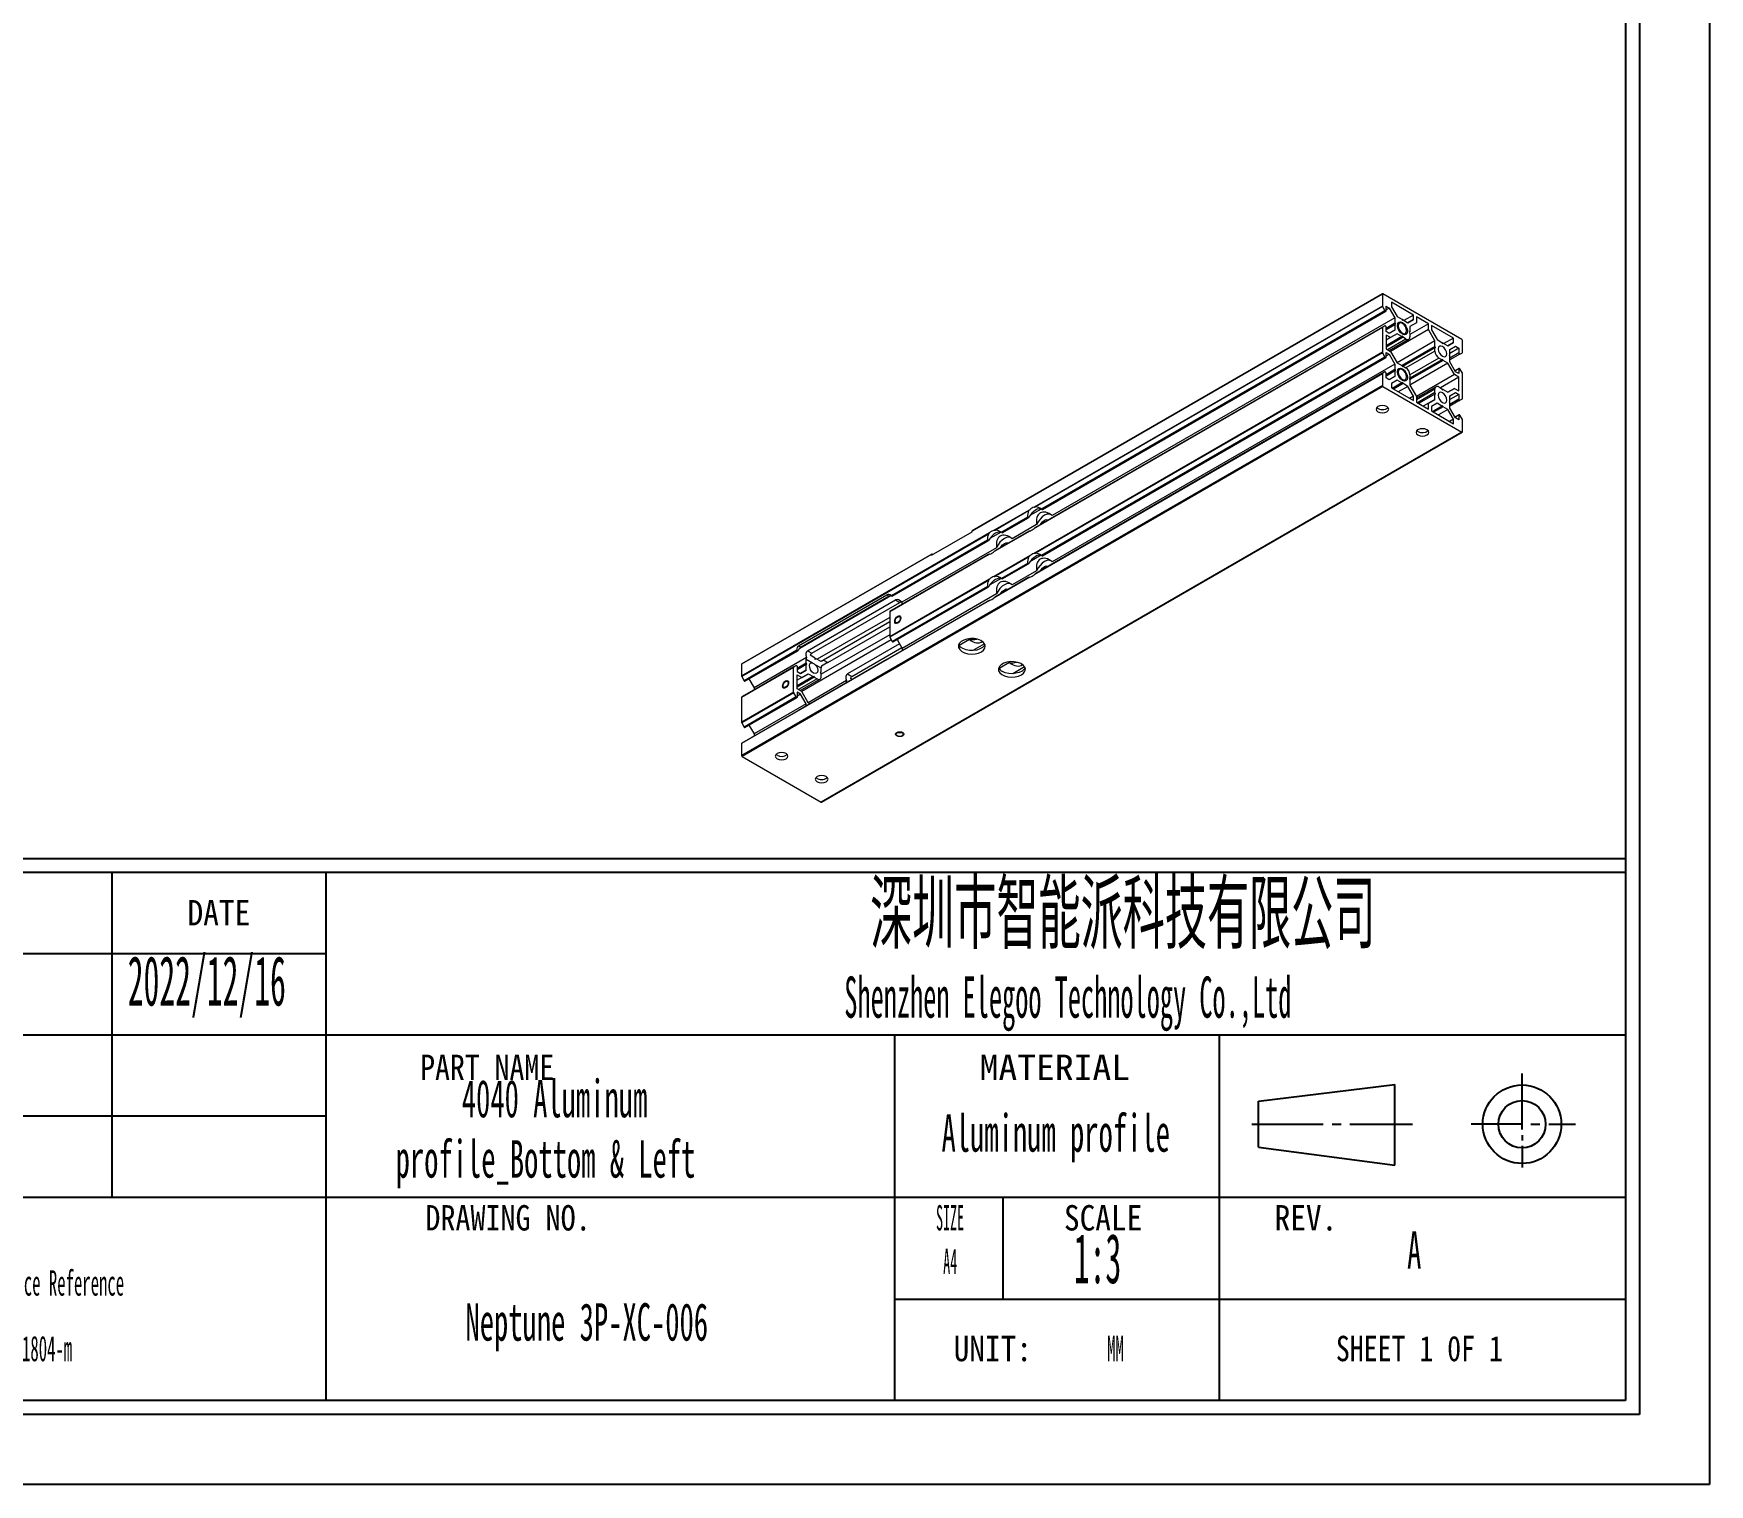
# Model space of a CAD drawing. Header units: millimetres. Extents: x 2 to 295, y 1 to 209.
# Drawn here: x 176.8 to 295.1, y 1.3 to 103.8 of the extents above; entities that cross this region are included whole.
import ezdxf

# ---------------------------------------------------------------- set-up
doc = ezdxf.new("R2010")
doc.units = ezdxf.units.MM
doc.layers.add('SLD-0', color=179, linetype='Continuous')
doc.styles.add('SLDTEXTSTYLE0', font='TXT', dxfattribs={"width": 0.56})
doc.styles.add('SLDTEXTSTYLE1', font='TXT', dxfattribs={"width": 0.469})
doc.styles.add('SLDTEXTSTYLE11', font='TXT', dxfattribs={"width": 0.862222})
doc.styles.add('SLDTEXTSTYLE12', font='TXT', dxfattribs={"width": 1.089})
doc.styles.add('SLDTEXTSTYLE13', font='TXT', dxfattribs={"width": 0.56, "bigfont": 'bigfont'})
doc.styles.add('SLDTEXTSTYLE14', font='TXT', dxfattribs={"width": 0.805625})
doc.styles.add('SLDTEXTSTYLE4', font='TXT', dxfattribs={"width": 0.484})
doc.styles.add('SLDTEXTSTYLE5', font='TXT', dxfattribs={"width": 0.40535})
doc.styles.add('SLDTEXTSTYLE8', font='TXT', dxfattribs={"width": 0.9075})
doc.styles.add('SLDTEXTSTYLE9', font='TXT', dxfattribs={"width": 0.870455})

# ---------------------------------------------------------------- blocks, each defined once
blk = doc.blocks.new('SW_NOTE_0')
at = {"layer": 'SLD-0', "color": 0, "char_height": 2.6458, "attachment_point": 2, "style": 'SLDTEXTSTYLE0'}
for s, insert in [('4040 Aluminum', (8.17, 3.41)), ('profile_Bottom & Left', (7.53, -0.85))]:
    blk.add_mtext(s, dxfattribs=dict(at, insert=insert))
blk = doc.blocks.new('SW_NOTE_3')
at = {"layer": 'SLD-0', "color": 0, "char_height": 1.7927, "attachment_point": 2, "style": 'SLDTEXTSTYLE4'}
for s, insert in [('General Tolerance Reference', (12.75, 2.31)), ('GB/T  1804-m', (13.51, -2.32))]:
    blk.add_mtext(s, dxfattribs=dict(at, insert=insert))

msp = doc.modelspace()

# ---------------------------------------------------------------- linework, layer by layer
at = {"color": 7, "linetype": 'Continuous', "lineweight": 15}
for p, q in [((272.0097, 85.3356), (243.0325, 68.6074)), ((272.0221, 85.3631), (243.0449, 68.6349)), ((272.0097, 85.3356), (272.0097, 84.5058)), ((277.6241, 82.1435), (272.0521, 85.3601)), ((272.0097, 84.5058), (247.4177, 70.3092)), ((272.0216, 84.4658), (247.5203, 70.3215)), ((272.1918, 84.171), (247.938, 70.1695)), ((247.9979, 70.1348), (272.2518, 84.1363)), ((272.0216, 84.4658), (272.1918, 84.171)), ((272.2643, 84.5028), (272.4961, 84.3689)), ((272.2643, 84.1638), (272.2643, 84.5028)), ((272.4961, 84.3689), (272.2643, 84.2351)), ((272.4961, 84.3689), (272.8936, 83.6805)), ((272.6461, 84.7723), (272.6461, 84.4556)), ((274.2017, 83.8742), (272.6461, 84.7723)), ((272.6461, 84.4556), (273.0436, 83.7671)), ((272.0097, 82.9972), (247.4177, 68.8006)), ((272.0216, 83.0235), (247.5203, 68.8792)), ((272.1918, 83.1218), (247.938, 69.1204)), ((272.8936, 83.6805), (248.6986, 69.713)), ((272.0097, 82.9972), (272.0097, 81.2397)), ((272.1918, 83.1218), (272.0216, 83.0235)), ((272.8936, 83.2903), (272.2643, 82.927)), ((272.936, 83.2168), (272.2643, 82.829)), ((272.8936, 83.1923), (272.2643, 82.829)), ((272.2643, 82.7064), (272.2643, 83.0454)), ((275.2624, 82.8437), (272.5835, 81.2973)), ((272.8936, 83.6805), (272.8936, 83.2903)), ((272.8936, 83.2903), (272.936, 83.2168)), ((272.936, 83.2168), (272.8936, 83.1923)), ((272.8936, 83.1923), (272.8936, 82.8021)), ((273.0436, 83.7671), (273.3815, 83.572)), ((273.3815, 83.572), (273.4239, 83.4985)), ((273.4239, 83.4985), (273.4663, 83.523)), ((273.4663, 83.523), (273.4239, 83.4985)), ((273.4663, 83.523), (273.8043, 83.328)), ((274.2017, 83.8742), (273.5299, 83.4864)), ((274.2017, 83.5575), (273.8042, 83.328)), ((273.8043, 83.328), (274.2017, 83.5575)), ((274.4139, 83.3336), (273.9543, 83.0682)), ((275.2624, 83.2619), (273.9543, 82.5067)), ((273.9543, 83.0682), (273.9543, 82.678)), ((274.2017, 83.5575), (274.2017, 83.8742)), ((275.2624, 83.2619), (274.4139, 83.7518)), ((274.4139, 83.7518), (274.4139, 83.3336)), ((275.2624, 82.8437), (275.2624, 83.2619)), ((275.722, 82.0476), (275.2624, 82.8437)), ((277.0302, 82.2414), (275.4745, 83.1394)), ((275.4745, 83.1394), (275.4745, 82.8227)), ((272.4961, 82.5725), (272.2643, 82.7064)), ((272.584, 82.2769), (272.2643, 82.4614)), ((272.2643, 82.4614), (272.2643, 81.4816)), ((273.3815, 82.3472), (272.2643, 81.7022)), ((273.4663, 82.2982), (272.2643, 81.6043)), ((272.584, 82.2769), (272.2643, 82.0923)), ((272.4802, 81.3569), (273.8714, 82.16)), ((272.8936, 82.8021), (272.496, 82.5726)), ((272.8936, 82.8021), (272.4961, 82.5725)), ((273.0436, 82.5423), (272.584, 82.2769)), ((275.722, 82.0476), (273.0434, 80.5013)), ((273.3815, 82.3472), (273.0436, 82.5423)), ((273.4239, 82.3717), (273.3815, 82.3472)), ((273.4663, 82.2982), (273.4239, 82.3717)), ((273.6714, 82.1798), (273.4663, 82.2982)), ((273.9543, 82.678), (273.9118, 82.6535)), ((273.9118, 82.6535), (273.9543, 82.58)), ((273.9543, 82.58), (273.9543, 82.3432)), ((275.4745, 82.8227), (275.872, 82.1343)), ((275.722, 81.6574), (275.722, 82.0476)), ((275.872, 82.1343), (276.2099, 81.9392)), ((276.2099, 81.9392), (276.2523, 81.8657)), ((276.2523, 81.8657), (276.2948, 81.8902)), ((276.2948, 81.8902), (276.2523, 81.8657)), ((276.2948, 81.8902), (276.6327, 81.6951)), ((277.0302, 82.2414), (276.3583, 81.8535)), ((277.0302, 81.9247), (276.6326, 81.6952)), ((276.6327, 81.6951), (277.0302, 81.9247)), ((276.7827, 81.4353), (277.1802, 81.6649)), ((277.0302, 81.9247), (277.0302, 82.2414)), ((277.1802, 81.6649), (277.412, 81.531)), ((277.6666, 81.2402), (277.6666, 82.07)), ((272.0097, 81.2397), (247.4177, 67.043)), ((272.0216, 81.1997), (247.5203, 67.0554)), ((272.1918, 80.9048), (247.938, 66.9033)), ((247.9977, 66.8685), (272.2518, 80.8702)), ((272.0216, 81.1997), (272.1918, 80.9048)), ((272.2643, 81.4816), (272.584, 81.297)), ((272.2643, 81.2366), (272.4961, 81.1028)), ((272.2643, 80.8976), (272.2643, 81.2366)), ((272.4961, 81.1028), (272.2643, 80.9689)), ((272.4961, 81.1028), (272.8936, 80.4143)), ((272.584, 81.297), (273.0436, 80.5009)), ((273.0436, 80.5009), (273.3815, 80.3059)), ((275.722, 81.6574), (273.3811, 80.3061)), ((275.7644, 81.584), (273.4237, 80.2327)), ((275.722, 81.5595), (273.4237, 80.2327)), ((276.2948, 80.6654), (273.9541, 79.3141)), ((276.2099, 80.7144), (273.9543, 79.4122)), ((275.7644, 81.584), (275.722, 81.6574)), ((275.722, 81.5595), (275.7644, 81.584)), ((275.722, 81.3227), (275.722, 81.5595)), ((276.2099, 80.7144), (276.0049, 80.8328)), ((276.2523, 80.7389), (276.2099, 80.7144)), ((276.2948, 80.6654), (276.2523, 80.7389)), ((276.6327, 80.4703), (276.2948, 80.6654)), ((276.7403, 81.0206), (276.7827, 81.0451)), ((276.7827, 80.9472), (276.7403, 81.0206)), ((277.412, 81.531), (276.7827, 81.1677)), ((276.7827, 81.0451), (276.7827, 81.4353)), ((277.4844, 81.1156), (276.7827, 80.7105)), ((276.7827, 80.557), (276.7827, 80.9472)), ((277.1802, 79.8685), (276.7827, 80.557)), ((277.412, 81.531), (277.412, 81.1921)), ((277.4844, 81.1156), (277.6547, 81.2139)), ((272.0097, 79.7311), (247.4177, 65.5344)), ((272.0216, 79.7573), (247.5203, 65.6131)), ((272.1918, 79.8557), (247.938, 65.8542)), ((272.8936, 80.4143), (248.6986, 66.4468)), ((272.0097, 79.7311), (272.0097, 78.9013)), ((272.1918, 79.8557), (272.0216, 79.7573)), ((272.8936, 80.0241), (272.2643, 79.6608)), ((272.936, 79.9506), (272.2643, 79.5628)), ((272.8936, 79.9261), (272.2643, 79.5628)), ((272.2643, 79.4402), (272.2643, 79.7792)), ((272.4961, 79.3064), (272.2643, 79.4402)), ((272.8936, 79.5359), (272.496, 79.3064)), ((272.8936, 79.5359), (272.4961, 79.3064)), ((272.8936, 80.4143), (272.8936, 80.0241)), ((272.8936, 80.0241), (272.936, 79.9506)), ((272.936, 79.9506), (272.8936, 79.9261)), ((272.8936, 79.9261), (272.8936, 79.5359)), ((273.3815, 80.3059), (273.4239, 80.2324)), ((273.4239, 80.2324), (273.4663, 80.2569)), ((273.4663, 80.2569), (273.4239, 80.2324)), ((273.4663, 80.2569), (273.6714, 80.1385)), ((273.9543, 79.4118), (273.9118, 79.3873)), ((273.9118, 79.3873), (273.9543, 79.3138)), ((276.6327, 80.4703), (273.9543, 78.9241)), ((273.9543, 79.6486), (273.9543, 79.4118)), ((273.9543, 79.3138), (273.9543, 78.9236)), ((277.0923, 79.6743), (274.4137, 78.1279)), ((277.412, 79.4897), (276.1036, 78.7344)), ((277.0923, 79.6743), (276.6327, 80.4703)), ((277.412, 79.4897), (277.0923, 79.6743)), ((277.4244, 80.1011), (277.1405, 79.9372)), ((277.412, 79.7347), (277.1802, 79.8685)), ((277.412, 80.0736), (277.412, 79.7347)), ((277.412, 78.5098), (277.412, 79.4897)), ((277.6547, 79.7716), (277.4844, 80.0665)), ((277.6666, 77.974), (277.6666, 79.7316)), ((272.0097, 78.9013), (226.7549, 52.7762)), ((272.0521, 78.8278), (226.7973, 52.7027)), ((272.0521, 78.8278), (277.6241, 75.6111)), ((273.0436, 79.2761), (272.6461, 79.0466)), ((272.6461, 79.0466), (272.6461, 78.7299)), ((272.6461, 78.7299), (274.2017, 77.8318)), ((273.3815, 79.081), (272.7096, 78.6932)), ((273.4663, 79.0321), (272.7945, 78.6442)), ((273.3815, 79.081), (273.0436, 79.2761)), ((273.8043, 78.837), (273.1324, 78.4491)), ((273.4239, 79.1055), (273.3815, 79.081)), ((273.4663, 79.0321), (273.4239, 79.1055)), ((273.8043, 78.837), (273.4663, 79.0321)), ((274.2017, 78.1485), (273.8043, 78.837)), ((274.2017, 78.1485), (273.9274, 77.9902)), ((273.9543, 78.9236), (274.4139, 78.1275)), ((274.2017, 77.8318), (274.2017, 78.1485)), ((275.8049, 78.8112), (274.4139, 78.0082)), ((274.4139, 78.1275), (274.4139, 77.7094)), ((275.722, 78.3913), (274.4773, 77.6727)), ((275.7644, 78.3178), (274.5622, 77.6237)), ((275.722, 78.2933), (274.5622, 77.6237)), ((275.722, 78.3913), (275.722, 78.6281)), ((275.7644, 78.3178), (275.722, 78.3913)), ((275.722, 78.2933), (275.7644, 78.3178)), ((275.722, 77.9031), (275.722, 78.2933)), ((276.0049, 78.7914), (276.2099, 78.673)), ((276.2099, 78.673), (276.2523, 78.5996)), ((276.2523, 78.5996), (276.2948, 78.6241)), ((276.2948, 78.6241), (276.2523, 78.5996)), ((276.2948, 78.6241), (276.6327, 78.429)), ((277.0923, 78.6944), (276.6326, 78.429)), ((276.6327, 78.429), (277.0923, 78.6944)), ((276.7827, 78.1692), (277.1802, 78.3987)), ((277.412, 78.2649), (276.7827, 77.9016)), ((276.7827, 77.779), (276.7827, 78.1692)), ((277.0923, 78.6944), (277.412, 78.5098)), ((277.1802, 78.3987), (277.412, 78.2649)), ((277.412, 78.2649), (277.412, 77.9259)), ((274.4139, 77.7094), (275.2624, 77.2195)), ((275.722, 77.9031), (274.9001, 77.4286)), ((275.2624, 77.6377), (274.9002, 77.4286)), ((275.2624, 77.6377), (275.722, 77.9031)), ((275.2624, 77.2195), (275.2624, 77.6377)), ((275.872, 77.6433), (275.4745, 77.4138)), ((275.4745, 77.4138), (275.4745, 77.097)), ((275.4745, 77.097), (277.0302, 76.199)), ((276.2099, 77.4482), (275.5381, 77.0604)), ((276.2948, 77.3992), (275.6229, 77.0114)), ((276.2099, 77.4482), (275.872, 77.6433)), ((276.6327, 77.2042), (275.9608, 76.8163)), ((276.2523, 77.4727), (276.2099, 77.4482)), ((276.2948, 77.3992), (276.2523, 77.4727)), ((276.6327, 77.2042), (276.2948, 77.3992)), ((277.0302, 76.5157), (276.6327, 77.2042)), ((276.7403, 77.7545), (276.7827, 77.779)), ((276.7827, 77.681), (276.7403, 77.7545)), ((277.4844, 77.8494), (276.7827, 77.4443)), ((276.7827, 77.2908), (276.7827, 77.681)), ((277.1802, 76.6023), (276.7827, 77.2908)), ((277.4844, 77.8494), (277.6547, 77.9478)), ((277.0302, 76.5157), (276.7559, 76.3574)), ((277.0302, 76.199), (277.0302, 76.5157)), ((277.4244, 76.8349), (277.1405, 76.671)), ((277.412, 76.4685), (277.1802, 76.6023)), ((277.412, 76.8075), (277.412, 76.4685)), ((277.6547, 76.5054), (277.4844, 76.8003)), ((277.6666, 75.6356), (277.6666, 76.4654)), ((277.6241, 75.6111), (232.3693, 49.4861)), ((232.3993, 49.4831), (277.6541, 75.6082)), ((274.5199, 75.6479), (274.4413, 75.7091)), ((247.1042, 70.1282), (244.5893, 68.6764)), ((247.0254, 70.0358), (244.6919, 68.6887)), ((247.9068, 70.1738), (247.1242, 69.7221)), ((246.9482, 69.5981), (245.1095, 68.5367)), ((245.1695, 68.502), (247.0086, 69.5637)), ((247.5911, 69.0737), (245.8701, 68.0802)), ((244.2758, 68.4954), (226.7549, 58.3808)), ((244.197, 68.403), (226.7668, 58.3408)), ((244.1198, 67.9653), (237.3443, 64.0539)), ((237.404, 64.0191), (244.1802, 67.9309)), ((240.1758, 66.9256), (243.0325, 68.5748)), ((243.0325, 68.5748), (243.0325, 68.6074)), ((245.0784, 68.541), (244.2958, 68.0892)), ((247.1042, 68.6196), (244.5893, 67.1678)), ((247.0254, 68.5935), (244.6919, 67.2464)), ((246.9482, 68.549), (245.1095, 67.4875)), ((240.1758, 66.9583), (226.7549, 59.2106)), ((240.1882, 66.9857), (226.7673, 59.238)), ((244.2758, 66.9868), (237.2201, 62.9136)), ((244.197, 66.9607), (237.2319, 62.9399)), ((244.1198, 66.9162), (237.4022, 63.0382)), ((244.7627, 67.4409), (238.0866, 63.5868)), ((240.1758, 66.9256), (240.1758, 66.9583)), ((240.2465, 66.9664), (240.2182, 66.9828)), ((247.1042, 66.862), (244.5893, 65.4102)), ((247.0254, 66.7697), (244.6919, 65.4226)), ((246.9482, 66.332), (245.1095, 65.2705)), ((245.1693, 65.2357), (247.0086, 66.2976)), ((247.9068, 66.9077), (247.1242, 66.4559)), ((244.2758, 65.2292), (237.2201, 61.156)), ((244.197, 65.1368), (237.2319, 61.116)), ((245.0784, 65.2749), (244.2958, 64.8231)), ((247.1042, 65.3534), (244.5893, 63.9016)), ((247.0254, 65.3273), (244.6919, 63.9802)), ((246.9482, 65.2828), (245.1095, 64.2214)), ((247.5911, 65.8075), (245.8701, 64.814)), ((230.7854, 60.5248), (237.0079, 64.117)), ((237.2954, 64.048), (230.8656, 60.3362)), ((237.1918, 64.0109), (230.9692, 60.4187)), ((237.0079, 64.117), (237.1918, 64.0109)), ((244.1198, 64.6991), (237.4022, 60.8211)), ((237.4622, 60.7865), (244.1802, 64.6647)), ((244.7627, 64.1747), (238.1039, 60.3307)), ((244.2758, 63.7206), (226.7549, 53.606)), ((244.197, 63.6945), (226.7668, 53.6323)), ((231.4132, 60.1624), (237.6357, 63.7546)), ((231.7132, 59.9892), (237.9357, 63.5814)), ((237.2201, 62.9136), (237.2201, 61.156)), ((237.4022, 63.0382), (237.2319, 62.9399)), ((244.1198, 63.65), (237.3443, 59.7386)), ((237.6357, 63.7546), (237.9357, 63.5814)), ((238.1039, 63.4842), (238.1039, 63.4433)), ((237.2201, 62.5251), (232.0979, 59.5682)), ((237.2201, 62.2084), (232.3722, 59.4098)), ((237.2201, 62.2084), (232.5446, 59.5093)), ((232.8446, 59.3361), (237.2201, 61.862)), ((230.7854, 60.5248), (230.9692, 60.4187)), ((237.3302, 60.9459), (231.0057, 57.2949)), ((237.2201, 61.3005), (232.3764, 58.5043)), ((237.9184, 60.6521), (234.2416, 58.5296)), ((234.5416, 58.3564), (238.0683, 60.3923)), ((237.2319, 61.116), (237.4022, 60.8211)), ((237.7461, 60.9504), (238.1039, 60.3307)), ((242.8449, 60.9646), (242.1216, 60.547)), ((243.915, 60.6643), (243.0772, 60.1807)), ((226.7549, 59.2106), (226.7549, 58.3808)), ((230.6718, 60.202), (226.937, 58.0459)), ((226.997, 58.0113), (230.7321, 60.1675)), ((231.333, 59.6881), (227.6388, 57.5554)), ((231.3157, 59.2879), (230.6864, 58.9246)), ((231.3581, 59.2144), (230.6864, 58.8266)), ((231.3157, 59.1899), (230.6864, 58.8266)), ((237.0079, 59.5444), (230.7854, 55.9522)), ((231.3157, 59.2879), (231.3157, 59.5655)), ((231.3157, 59.5655), (231.7555, 59.3116)), ((231.3581, 59.2144), (231.3157, 59.2879)), ((231.3157, 59.1899), (231.3581, 59.2144)), ((231.3157, 58.7997), (231.3157, 59.1899)), ((231.4132, 60.1624), (231.7132, 59.9892)), ((231.9495, 59.6539), (231.6116, 59.8489)), ((232.0344, 59.6049), (231.9341, 59.547)), ((231.9366, 59.2071), (232.3764, 58.9532)), ((232.3723, 59.4098), (232.0344, 59.6049)), ((232.5446, 59.5093), (232.8446, 59.3361)), ((238.1039, 60.3307), (238.1039, 60.1771)), ((245.6734, 59.3317), (244.95, 58.9142)), ((230.4318, 58.9948), (226.7549, 56.8722)), ((230.4437, 59.0211), (226.7668, 56.8984)), ((226.7668, 58.3408), (226.937, 58.0459)), ((230.614, 59.1194), (226.937, 56.9968)), ((227.2809, 58.1752), (227.6388, 57.5554)), ((230.4318, 57.2373), (230.4318, 58.9948)), ((230.4437, 59.0211), (230.614, 59.1194)), ((230.6864, 59.043), (230.6864, 58.704)), ((230.6864, 58.704), (230.9182, 58.5701)), ((230.6864, 58.459), (231.0061, 58.2745)), ((230.6864, 57.4792), (230.6864, 58.459)), ((231.8036, 58.3448), (230.6864, 57.6998)), ((231.8885, 58.2958), (230.6864, 57.6019)), ((231.0061, 58.2745), (230.6864, 58.0899)), ((230.9023, 57.3545), (232.2935, 58.1576)), ((230.9182, 58.5701), (231.3157, 58.7997)), ((231.3157, 58.7997), (230.9182, 58.5702)), ((231.0061, 58.2745), (231.4657, 58.5399)), ((234.1615, 58.0553), (231.4655, 56.4989)), ((231.4657, 58.5399), (231.8036, 58.3448)), ((231.8036, 58.3448), (231.846, 58.3693)), ((231.846, 58.3693), (231.8885, 58.2958)), ((231.8885, 58.2958), (232.0935, 58.1774)), ((232.3339, 58.6511), (232.3764, 58.6756)), ((232.3764, 58.5776), (232.3339, 58.6511)), ((232.3764, 58.6756), (232.3764, 58.9532)), ((232.3764, 58.3408), (232.3764, 58.5776)), ((234.2416, 58.5296), (234.5416, 58.3564)), ((234.5735, 58.139), (234.4401, 58.2161)), ((246.7434, 59.0315), (245.9056, 58.5479)), ((230.4318, 57.2373), (226.7549, 55.1146)), ((226.7549, 56.8722), (226.7549, 55.1146)), ((230.4437, 57.1973), (226.7668, 55.0746)), ((226.937, 56.9968), (226.7668, 56.8984)), ((230.614, 56.9024), (226.937, 54.7797)), ((226.997, 54.7451), (230.674, 56.8678)), ((227.6388, 57.5554), (227.6388, 57.4019)), ((230.614, 56.9024), (230.4437, 57.1973)), ((231.0061, 57.2946), (230.6864, 57.4792)), ((230.9182, 57.1004), (230.6864, 57.2342)), ((230.6864, 57.2342), (230.6864, 56.8952)), ((230.9182, 57.1004), (230.6864, 56.9665)), ((231.3157, 56.4119), (230.9182, 57.1004)), ((231.4657, 56.4985), (231.0061, 57.2946)), ((234.1441, 57.9327), (234.1441, 57.8912)), ((230.6718, 55.8867), (226.937, 53.7306)), ((231.3157, 56.4119), (227.6388, 54.2892)), ((231.3157, 56.2583), (231.3157, 56.4119)), ((231.5987, 56.4217), (231.4657, 56.4985)), ((226.7668, 55.0746), (226.937, 54.7797)), ((227.2809, 54.909), (227.6388, 54.2892)), ((226.7549, 53.606), (226.7549, 52.7762)), ((226.937, 53.7306), (226.7668, 53.6323)), ((227.6388, 54.2892), (227.6388, 54.1357)), ((226.7973, 52.7027), (232.3693, 49.4861)), ((229.2651, 52.7885), (229.1865, 52.8497))]:
    msp.add_line(p, q, dxfattribs=at)
at = {"color": 8, "linetype": 'Continuous', "lineweight": 15}
for p, q in [((273.6714, 82.1798), (272.363, 81.4245)), ((275.722, 81.3227), (273.6711, 80.1387)), ((276.0049, 80.8328), (273.9543, 79.649)), ((277.412, 81.1921), (276.7827, 80.8288)), ((277.412, 80.0736), (277.1493, 79.922)), ((275.722, 78.6281), (274.4139, 77.8729)), ((277.412, 77.9259), (276.7827, 77.5626)), ((277.412, 76.8075), (277.1493, 76.6558)), ((232.0935, 58.1774), (230.7852, 57.4221)), ((234.1441, 57.9327), (234.1801, 57.9119))]:
    msp.add_line(p, q, dxfattribs=at)
at = {"color": 7, "linetype": 'Continuous', "lineweight": 15, "flags": 128}
for points in [[(272.1918, 84.171), (272.2018, 84.1566), (272.2136, 84.145), (272.226, 84.1371), (272.2381, 84.1336), (272.2488, 84.1349), (272.2571, 84.1407), (272.2624, 84.1506), (272.2643, 84.1638)], [(272.2643, 83.0454), (272.2624, 83.0606), (272.2571, 83.0767), (272.2488, 83.0922), (272.2381, 83.1057), (272.226, 83.1162), (272.2136, 83.1227), (272.2018, 83.1246), (272.1918, 83.1218)], [(273.4239, 82.5922), (273.5376, 82.5527), (273.6339, 82.5714), (273.6983, 82.6455), (273.7209, 82.7637), (273.6983, 82.908), (273.6339, 83.0564), (273.5376, 83.1864), (273.4239, 83.2781), (273.3103, 83.3176), (273.2139, 83.2989), (273.1495, 83.2248), (273.1269, 83.1066), (273.1495, 82.9623), (273.2139, 82.8138), (273.3103, 82.6839), (273.4239, 82.5922)], [(276.2523, 81.6453), (276.1387, 81.6848), (276.0423, 81.666), (275.978, 81.5919), (275.9554, 81.4737), (275.978, 81.3295), (276.0423, 81.181), (276.1387, 81.0511), (276.2523, 80.9594), (276.366, 80.9199), (276.4623, 80.9386), (276.5267, 81.0127), (276.5493, 81.1309), (276.5267, 81.2751), (276.4623, 81.4236), (276.366, 81.5535), (276.2523, 81.6453)], [(272.1918, 80.9048), (272.2018, 80.8905), (272.2136, 80.8788), (272.226, 80.871), (272.2381, 80.8675), (272.2488, 80.8687), (272.2571, 80.8745), (272.2624, 80.8845), (272.2643, 80.8976)], [(277.412, 81.1921), (277.4138, 81.1768), (277.4192, 81.1607), (277.4275, 81.1452), (277.4382, 81.1317), (277.4503, 81.1212), (277.4627, 81.1147), (277.4744, 81.1128), (277.4844, 81.1156)], [(272.2643, 79.7792), (272.2624, 79.7945), (272.2571, 79.8105), (272.2488, 79.826), (272.2381, 79.8396), (272.226, 79.85), (272.2136, 79.8565), (272.2018, 79.8584), (272.1918, 79.8557)], [(273.4239, 80.0119), (273.3103, 80.0514), (273.2139, 80.0327), (273.1495, 79.9586), (273.1269, 79.8404), (273.1495, 79.6961), (273.2139, 79.5477), (273.3103, 79.4177), (273.4239, 79.326), (273.5376, 79.2865), (273.6339, 79.3052), (273.6983, 79.3793), (273.7209, 79.4975), (273.6983, 79.6418), (273.6339, 79.7902), (273.5376, 79.9202), (273.4239, 80.0119)], [(277.4844, 80.0665), (277.4744, 80.0808), (277.4627, 80.0924), (277.4503, 80.1003), (277.4382, 80.1038), (277.4275, 80.1026), (277.4192, 80.0967), (277.4138, 80.0868), (277.412, 80.0736)], [(276.2523, 77.6932), (276.366, 77.6537), (276.4623, 77.6724), (276.5267, 77.7465), (276.5493, 77.8647), (276.5267, 78.009), (276.4623, 78.1574), (276.366, 78.2874), (276.2523, 78.3791), (276.1387, 78.4186), (276.0423, 78.3999), (275.978, 78.3258), (275.9554, 78.2076), (275.978, 78.0633), (276.0423, 77.9149), (276.1387, 77.7849), (276.2523, 77.6932)], [(272.3279, 77.0358), (272.4255, 77.1201), (272.4597, 77.2195), (272.4255, 77.3189), (272.3279, 77.4032), (272.1819, 77.4595), (272.0097, 77.4792), (271.8375, 77.4595), (271.6915, 77.4032), (271.594, 77.3189), (271.5597, 77.2195), (271.594, 77.1201), (271.6915, 77.0358), (271.8375, 76.9795), (272.0097, 76.9597), (272.1819, 76.9795), (272.3279, 77.0358)], [(277.412, 77.9259), (277.4138, 77.9106), (277.4192, 77.8945), (277.4275, 77.8791), (277.4382, 77.8655), (277.4503, 77.855), (277.4627, 77.8486), (277.4744, 77.8467), (277.4844, 77.8494)], [(275.1563, 75.403), (275.2539, 75.4872), (275.2881, 75.5867), (275.2539, 75.6861), (275.1563, 75.7703), (275.0103, 75.8267), (274.8381, 75.8464), (274.6659, 75.8267), (274.5199, 75.7703), (274.4224, 75.6861), (274.3881, 75.5867), (274.4224, 75.4872), (274.5199, 75.403), (274.6659, 75.3466), (274.8381, 75.3269), (275.0103, 75.3466), (275.1563, 75.403)], [(277.4844, 76.8003), (277.4744, 76.8146), (277.4627, 76.8263), (277.4503, 76.8341), (277.4382, 76.8376), (277.4275, 76.8364), (277.4192, 76.8306), (277.4138, 76.8206), (277.412, 76.8075)], [(247.9811, 70.1454), (247.8804, 70.1794), (247.7665, 70.1819), (247.6433, 70.1528), (247.5155, 70.0931), (247.3877, 70.0052), (247.2646, 69.8921), (247.1506, 69.7581), (247.05, 69.6079)], [(248.5876, 69.7931), (248.4577, 69.8212), (248.306, 69.8002), (248.1449, 69.7298), (247.9837, 69.6142), (247.832, 69.46), (247.6985, 69.2762), (247.5911, 69.0737)], [(247.8728, 69.0827), (247.9003, 69.13), (248.014, 69.2754), (248.1449, 69.3787), (248.2757, 69.4265), (248.3894, 69.4124), (248.4169, 69.3968)], [(245.1527, 68.5126), (245.052, 68.5466), (244.938, 68.549), (244.8149, 68.5199), (244.6871, 68.4603), (244.5593, 68.3724), (244.4362, 68.2593), (244.3222, 68.1252), (244.2215, 67.9751)], [(245.7591, 68.1603), (245.6293, 68.1884), (245.4776, 68.1674), (245.3164, 68.097), (245.1553, 67.9814), (245.0036, 67.8272), (244.8701, 67.6434), (244.7627, 67.4409)], [(245.0444, 67.4499), (245.0719, 67.4972), (245.1856, 67.6426), (245.3164, 67.7459), (245.4473, 67.7937), (245.561, 67.7796), (245.5885, 67.764)], [(247.9811, 66.8792), (247.8804, 66.9132), (247.7665, 66.9157), (247.6433, 66.8866), (247.5155, 66.827), (247.3877, 66.739), (247.2646, 66.626), (247.1506, 66.4919), (247.05, 66.3417)], [(248.5876, 66.527), (248.4577, 66.555), (248.306, 66.5341), (248.1449, 66.4637), (247.9837, 66.348), (247.832, 66.1938), (247.6985, 66.0101), (247.5911, 65.8075)], [(245.1527, 65.2464), (245.052, 65.2804), (244.938, 65.2829), (244.8149, 65.2538), (244.6871, 65.1942), (244.5593, 65.1062), (244.4362, 64.9931), (244.3222, 64.8591), (244.2215, 64.7089)], [(247.8728, 65.8166), (247.9003, 65.8639), (248.014, 66.0093), (248.1449, 66.1126), (248.2757, 66.1603), (248.3894, 66.1462), (248.4169, 66.1307)], [(245.7591, 64.8941), (245.6293, 64.9222), (245.4776, 64.9012), (245.3164, 64.8309), (245.1553, 64.7152), (245.0036, 64.561), (244.8701, 64.3772), (244.7627, 64.1747)], [(245.0444, 64.1838), (245.0719, 64.2311), (245.1856, 64.3764), (245.3164, 64.4798), (245.4473, 64.5275), (245.561, 64.5134), (245.5885, 64.4979)], [(237.7857, 62.5655), (237.8534, 62.589), (237.9107, 62.5779), (237.9491, 62.5338), (237.9625, 62.4634), (237.9491, 62.3775), (237.9107, 62.2892), (237.8534, 62.2118), (237.7857, 62.1572), (237.7181, 62.1337), (237.6607, 62.1449), (237.6224, 62.189), (237.609, 62.2593), (237.6224, 62.3452), (237.6607, 62.4336), (237.7181, 62.5109), (237.7857, 62.5655)], [(237.4022, 60.8211), (237.4122, 60.8068), (237.4239, 60.7952), (237.4363, 60.7873), (237.4484, 60.7838), (237.4591, 60.7851), (237.4622, 60.7865)], [(243.6901, 60.0953), (243.8464, 60.2143), (243.9413, 60.3533), (243.9678, 60.5018), (243.9238, 60.649), (243.8127, 60.7839), (243.6427, 60.8965), (243.4263, 60.9784), (243.1797, 61.0235), (242.9212, 61.0286), (242.6698, 60.9933), (242.4443, 60.9201), (242.2614, 60.8145), (242.1346, 60.6843), (242.0733, 60.5392), (242.0821, 60.3899), (242.1604, 60.2476), (242.3023, 60.1227), (242.4973, 60.0245), (242.7309, 59.9604), (242.9859, 59.935), (243.2433, 59.9503), (243.4839, 60.0051), (243.6901, 60.0953)], [(243.9443, 60.6056), (243.9021, 60.5269), (243.7753, 60.3967), (243.5924, 60.2911), (243.3668, 60.2179), (243.1155, 60.1825), (242.8569, 60.1876), (242.6103, 60.2328), (242.394, 60.3147), (242.224, 60.4273), (242.1128, 60.5622), (242.0923, 60.6056)], [(231.9366, 59.2071), (232.0406, 59.0795), (232.1132, 58.9282), (232.1427, 58.7777), (232.1243, 58.6522), (232.061, 58.572), (231.9629, 58.55), (231.846, 58.5898), (231.7292, 58.6849), (231.6311, 58.8201), (231.5678, 58.9734), (231.5494, 59.1202), (231.5789, 59.2367), (231.6515, 59.3041), (231.7555, 59.3116)], [(246.5185, 58.4625), (246.6748, 58.5815), (246.7697, 58.7204), (246.7962, 58.869), (246.7522, 59.0162), (246.6411, 59.1511), (246.4711, 59.2636), (246.2548, 59.3456), (246.0082, 59.3907), (245.7496, 59.3958), (245.4982, 59.3605), (245.2727, 59.2873), (245.0898, 59.1817), (244.963, 59.0515), (244.9017, 58.9064), (244.9106, 58.7571), (244.9888, 58.6147), (245.1307, 58.4899), (245.3257, 58.3917), (245.5594, 58.3276), (245.8143, 58.3022), (246.0717, 58.3175), (246.3124, 58.3722), (246.5185, 58.4625)], [(226.937, 58.0459), (226.947, 58.0316), (226.9587, 58.0199), (226.9712, 58.0121), (226.9832, 58.0086), (226.9939, 58.0098), (226.997, 58.0113)], [(229.8661, 57.9936), (229.9338, 58.0171), (229.9911, 58.006), (230.0295, 57.9619), (230.0429, 57.8915), (230.0295, 57.8056), (229.9911, 57.7173), (229.9338, 57.6399), (229.8661, 57.5853), (229.7985, 57.5618), (229.7411, 57.573), (229.7028, 57.6171), (229.6894, 57.6874), (229.7028, 57.7733), (229.7411, 57.8617), (229.7985, 57.939), (229.8661, 57.9936)], [(230.614, 59.1194), (230.624, 59.1222), (230.6357, 59.1203), (230.6481, 59.1138), (230.6602, 59.1033), (230.6709, 59.0898), (230.6792, 59.0743), (230.6846, 59.0582), (230.6864, 59.043)], [(246.7728, 58.9728), (246.7047, 58.8597), (246.5628, 58.7348), (246.3678, 58.6367), (246.1341, 58.5725), (245.8792, 58.5471), (245.6218, 58.5624), (245.3812, 58.6172), (245.175, 58.7075)], [(230.6864, 56.8952), (230.6846, 56.8821), (230.6792, 56.8721), (230.6709, 56.8663), (230.6602, 56.8651), (230.6481, 56.8686), (230.6357, 56.8764), (230.624, 56.8881), (230.614, 56.9024)], [(226.937, 54.7797), (226.947, 54.7654), (226.9587, 54.7538), (226.9712, 54.7459), (226.9832, 54.7424), (226.9939, 54.7436), (226.997, 54.7451)], [(238.1039, 54.1763), (238.1581, 54.2232), (238.1772, 54.2784), (238.1581, 54.3336), (238.1039, 54.3804), (238.0228, 54.4117), (237.9272, 54.4227), (237.8315, 54.4117), (237.7504, 54.3804), (237.6962, 54.3336), (237.6772, 54.2784), (237.6962, 54.2232), (237.7504, 54.1763), (237.8315, 54.1451), (237.9272, 54.1341), (238.0228, 54.1451), (238.1039, 54.1763)], [(229.9015, 52.5435), (229.999, 52.6278), (230.0333, 52.7272), (229.999, 52.8266), (229.9015, 52.9109), (229.7555, 52.9672), (229.5833, 52.987), (229.4111, 52.9672), (229.2651, 52.9109), (229.1676, 52.8266), (229.1333, 52.7272), (229.1676, 52.6278), (229.2651, 52.5435), (229.4111, 52.4872), (229.5833, 52.4674), (229.7555, 52.4872), (229.9015, 52.5435)], [(232.7299, 50.9107), (232.8275, 50.995), (232.8617, 51.0944), (232.8275, 51.1938), (232.7299, 51.2781), (232.5839, 51.3344), (232.4117, 51.3542), (232.2395, 51.3344), (232.0935, 51.2781), (231.996, 51.1938), (231.9617, 51.0944), (231.996, 50.995), (232.0935, 50.9107), (232.2395, 50.8544), (232.4117, 50.8346), (232.5839, 50.8544), (232.7299, 50.9107)]]:
    msp.add_lwpolyline(points, dxfattribs=at)
at = {"color": 7, "linetype": 'Continuous', "lineweight": 0, "flags": 128}
for points in [[(273.7775, 82.731), (273.7506, 82.5903), (273.6739, 82.5021), (273.5592, 82.4798), (273.4239, 82.5268), (273.2886, 82.636), (273.1739, 82.7908), (273.0973, 82.9674), (273.0704, 83.1392), (273.0973, 83.2799), (273.1739, 83.3681), (273.2886, 83.3904), (273.4239, 83.3434), (273.5592, 83.2342), (273.6739, 83.0795), (273.7506, 82.9028), (273.7775, 82.731)], [(273.7775, 79.4649), (273.7506, 79.3242), (273.6739, 79.2359), (273.5592, 79.2137), (273.4239, 79.2607), (273.2886, 79.3699), (273.1739, 79.5246), (273.0973, 79.7013), (273.0704, 79.8731), (273.0973, 80.0138), (273.1739, 80.102), (273.2886, 80.1243), (273.4239, 80.0772), (273.5592, 79.968), (273.6739, 79.8133), (273.7506, 79.6366), (273.7775, 79.4649)], [(237.9979, 62.4838), (237.9817, 62.3808), (237.9357, 62.2747), (237.8669, 62.1819), (237.7857, 62.1164), (237.7046, 62.0882), (237.6357, 62.1016), (237.5898, 62.1545), (237.5736, 62.2389), (237.5898, 62.342), (237.6357, 62.448), (237.7046, 62.5408), (237.7857, 62.6063), (237.8669, 62.6345), (237.9357, 62.6212), (237.9817, 62.5683), (237.9979, 62.4838)], [(230.0783, 57.9119), (230.0621, 57.8089), (230.0161, 57.7029), (229.9473, 57.61), (229.8661, 57.5445), (229.785, 57.5163), (229.7161, 57.5297), (229.6702, 57.5826), (229.654, 57.667), (229.6702, 57.7701), (229.7161, 57.8761), (229.785, 57.9689), (229.8661, 58.0344), (229.9473, 58.0627), (230.0161, 58.0493), (230.0621, 57.9964), (230.0783, 57.9119)], [(238.1393, 54.4009), (238.2043, 54.3447), (238.2272, 54.2784), (238.2043, 54.2121), (238.1393, 54.1559), (238.042, 54.1184), (237.9272, 54.1052), (237.8124, 54.1184), (237.715, 54.1559), (237.65, 54.2121), (237.6272, 54.2784), (237.65, 54.3447), (237.715, 54.4009), (237.8124, 54.4384), (237.9272, 54.4516), (238.042, 54.4384), (238.1393, 54.4009)]]:
    msp.add_lwpolyline(points, dxfattribs=at)
at = {"color": 7, "linetype": 'Continuous', "lineweight": 15}
for centre, radius, start, end in [((272.0356, 85.3398), 0.0262, 50.796715, 189.214037), ((272.0925, 84.5087), 0.0828, 181.956499, 211.143728), ((272.0384, 83.0001), 0.0289, 125.698039, 185.620379), ((273.7818, 82.3152), 0.1747, 230.796715, 9.214037), ((277.5744, 82.0658), 0.0922, 2.605478, 57.394522), ((272.0925, 81.2425), 0.0828, 181.956499, 211.143728), ((276.3361, 81.3506), 0.6147, 182.605478, 237.394522), ((277.6378, 81.2374), 0.0289, 305.698039, 5.620379), ((272.0384, 79.7339), 0.0289, 125.698039, 185.620379), ((273.3402, 79.6206), 0.6147, 2.605478, 57.394522), ((277.5838, 79.7288), 0.0828, 1.956499, 31.143728), ((272.1018, 78.9055), 0.0922, 182.605478, 237.394522), ((275.8944, 78.6561), 0.1747, 50.796715, 189.214037), ((272.0097, 77.7961), 0.6031, 228.850867, 311.149133), ((277.6378, 77.9712), 0.0289, 305.698039, 5.620379), ((277.5838, 76.4626), 0.0828, 1.956499, 31.143728), ((274.8325, 76.2037), 0.6376, 240.64543, 309.140244), ((277.6407, 75.6314), 0.0262, 230.796715, 9.214037), ((247.6963, 69.4645), 0.8894, 108.25632, 131.738304), ((244.8679, 67.8317), 0.8894, 108.25632, 131.738304), ((246.8256, 69.4643), 0.8894, 288.25632, 311.738304), ((243.0619, 68.6107), 0.0296, 125.013333, 186.298847), ((240.2016, 66.9625), 0.0262, 50.796715, 189.214037), ((243.9972, 67.8314), 0.8894, 288.25632, 311.738304), ((247.6963, 66.1983), 0.8894, 108.25632, 131.738304), ((244.8679, 64.5655), 0.8894, 108.25632, 131.738304), ((246.8256, 66.1981), 0.8894, 288.25632, 311.738304), ((237.3119, 63.8388), 0.2099, 72.906692, 124.919953), ((237.2488, 62.9164), 0.0289, 125.698039, 185.620379), ((237.8203, 63.4891), 0.2837, 359.025812, 20.155876), ((243.9972, 64.5653), 0.8894, 288.25632, 311.738304), ((231.2738, 59.9301), 0.5757, 121.932708, 150.904626), ((237.3028, 61.1589), 0.0828, 181.956499, 211.143728), ((243.0185, 62.5504), 1.5953, 263.753868, 282.587586), ((226.7843, 59.2138), 0.0296, 125.013333, 186.298848), ((231.792, 59.5607), 0.4763, 164.484842, 179.419849), ((245.8469, 60.9176), 1.5953, 263.753868, 282.587586), ((226.8376, 58.3836), 0.0828, 181.956499, 211.143728), ((230.4606, 58.9977), 0.0289, 125.698039, 185.620379), ((232.2039, 58.3128), 0.1747, 230.796715, 9.214037), ((232.8526, 58.9484), 0.4763, 164.484842, 179.419849), ((234.6204, 57.9279), 0.4763, 164.484842, 179.419849), ((245.4057, 59.183), 0.5286, 203.439795, 244.12146), ((226.7836, 56.875), 0.0289, 125.698039, 185.620379), ((230.5146, 57.2401), 0.0828, 181.956499, 211.143728), ((226.8376, 55.1174), 0.0828, 181.956499, 211.143728), ((226.7836, 53.6088), 0.0289, 125.698039, 185.620379), ((237.9272, 54.7829), 0.4043, 250.908378, 289.091622), ((226.847, 52.7804), 0.0922, 182.605478, 237.394522), ((229.5777, 53.3442), 0.6376, 240.64543, 309.140245), ((232.4117, 51.671), 0.6031, 228.850867, 311.149133), ((232.3869, 49.5106), 0.0302, 234.382423, 294.307119)]:
    msp.add_arc(centre, radius, start, end, dxfattribs=at)
for centre, major_axis, ratio, start_param, end_param in [((247.8974, 69.097), (-0.6718, 1.1635), 0.57733463, 0.37723556, 0.82811134), ((247.8974, 69.097), (-0.6718, 1.1635), 0.57733463, 5.4549927, 5.90586848), ((248.5252, 68.7346), (-0.6718, 1.1635), 0.57733463, 5.31420857, 7.25208078), ((245.0689, 67.4642), (-0.6718, 1.1635), 0.57733463, 5.4549927, 5.90586848), ((247.8974, 69.097), (0.95, 0.5485), 0.00007037, 4.30422638, 4.75510216), ((245.0689, 67.4642), (-0.6718, 1.1635), 0.57733463, 0.37723556, 0.82811134), ((245.0689, 67.4642), (0.95, 0.5485), 0.00007037, 4.30422638, 4.75510216), ((245.6968, 67.1018), (-0.6718, 1.1635), 0.57733463, 5.31420857, 7.25208078), ((247.8974, 69.097), (0.95, 0.5485), 0.00007037, 3.09879821, 3.54967399), ((245.0689, 67.4642), (0.95, 0.5485), 0.00007037, 3.09879821, 3.54967399), ((247.8974, 65.8308), (-0.6718, 1.1635), 0.57733463, 0.37723556, 0.82811134), ((247.8974, 65.8308), (-0.6718, 1.1635), 0.57733463, 5.4549927, 5.90586848), ((248.5252, 65.4684), (-0.6718, 1.1635), 0.57733463, 5.31420857, 7.25208078), ((245.0689, 64.198), (-0.6718, 1.1635), 0.57733463, 0.37723556, 0.82811134), ((245.0689, 64.198), (-0.6718, 1.1635), 0.57733463, 5.4549927, 5.90586848), ((245.6968, 63.8356), (-0.6718, 1.1635), 0.57733463, 5.31420857, 7.25208078), ((247.8974, 65.8308), (0.95, 0.5485), 0.00007037, 3.09879821, 3.54967399), ((247.8974, 65.8308), (0.95, 0.5485), 0.00007037, 4.30422638, 4.75510216), ((237.2908, 63.6271), (-0.2829, 0.4899), 0.57733463, 5.36345374, 6.28314468), ((245.0689, 64.198), (0.95, 0.5485), 0.00007037, 4.30422638, 4.75510216), ((237.9186, 63.2647), (-0.2829, 0.4899), 0.57733463, 5.06423548, 6.28314468), ((238.2186, 63.0915), (-0.2829, 0.4899), 0.57733463, 5.88222455, 6.28314468), ((245.0689, 64.198), (0.95, 0.5485), 0.00007037, 3.09879821, 3.54967399), ((231.0682, 60.0349), (-0.2829, 0.4899), 0.57733463, 6.28314468, 7.20283561), ((243.0183, 61.943), (-0.6718, 1.1635), 0.57733463, 2.17261592, 3.24826668), ((231.696, 59.6725), (-0.2829, 0.4899), 0.57733463, 6.28314468, 7.50205387), ((231.996, 59.4993), (-0.2829, 0.4899), 0.57733463, 6.28314468, 6.78850519), ((232.3339, 59.3042), (-0.2829, 0.4899), 0.57733463, 0.50531988, 0.7597213), ((231.9238, 59.541), (0.4, 0.231), 0.00007037, 1.29071804, 1.54511946), ((232.2617, 59.3459), (0.4, 0.231), 0.00007037, 0.78535754, 1.29071804), ((232.5617, 59.1727), (0.4, 0.231), 0.00007037, 0.78535753, 2.00426673), ((237.2908, 59.7077), (0.4, 0.231), 0.00007037, 3.92695018, 4.84664112), ((245.8468, 60.3102), (-0.6718, 1.1635), 0.57733463, 2.17261592, 3.24826668), ((234.5245, 58.0397), (-0.2829, 0.4899), 0.57733463, 6.28314468, 7.50205387), ((234.8245, 57.8665), (-0.2829, 0.4899), 0.57733463, 6.28314468, 6.78850519), ((231.0682, 56.1155), (0.4, 0.231), 0.00007037, 3.00725925, 3.92695018)]:
    msp.add_ellipse(centre, major_axis=major_axis, ratio=ratio, start_param=start_param, end_param=end_param, dxfattribs=at)
for points, knots in [([(247.0254, 70.0358), (247.034, 70.0538), (247.0463, 70.07), (247.0736, 70.1006), (247.0887, 70.1149), (247.1042, 70.1282)], [0, 0, 0, 0, 0.5, 0.5, 1, 1, 1, 1]), ([(247.4177, 70.3092), (247.4332, 70.3138), (247.449, 70.3175), (247.4828, 70.3221), (247.5007, 70.3231), (247.5203, 70.3215)], [0, 0, 0, 0, 0.5, 0.5, 1, 1, 1, 1]), ([(247.938, 70.1695), (247.941, 70.1676), (247.9466, 70.1641), (247.955, 70.1588), (247.9627, 70.154), (247.9704, 70.1493), (247.9758, 70.1462), (247.9805, 70.1434), (247.9847, 70.1411), (247.9909, 70.1377), (247.9953, 70.1356), (247.9976, 70.1347), (247.9977, 70.1349), (247.9978, 70.135)], [0, 0, 0, 0, 0.11186582, 0.20184192, 0.2941841, 0.38429171, 0.47790293, 0.49990022, 0.58078661, 0.66435939, 0.82758036, 0.93502981, 1, 1, 1, 1]), ([(244.5893, 68.6764), (244.6048, 68.681), (244.6206, 68.6847), (244.6544, 68.6893), (244.6723, 68.6903), (244.6919, 68.6887)], [0, 0, 0, 0, 0.5, 0.5, 1, 1, 1, 1]), ([(247.05, 69.6079), (247.0431, 69.5963), (247.0347, 69.5852), (247.0154, 69.5671), (247.0042, 69.5598), (246.9811, 69.5543), (246.9691, 69.5568), (246.9528, 69.5726), (246.9487, 69.5852), (246.9482, 69.5981)], [0, 0, 0, 0, 0.25, 0.25, 0.5, 0.5, 0.75, 0.75, 1, 1, 1, 1]), ([(247.5203, 68.8792), (247.5005, 68.8678), (247.4831, 68.8545), (247.4494, 68.8277), (247.4334, 68.814), (247.4177, 68.8006)], [0, 0, 0, 0, 0.5, 0.5, 1, 1, 1, 1]), ([(244.2215, 67.9751), (244.2147, 67.9634), (244.2063, 67.9524), (244.187, 67.9343), (244.1757, 67.927), (244.1526, 67.9215), (244.1407, 67.924), (244.1244, 67.9398), (244.1203, 67.9524), (244.1198, 67.9653)], [0, 0, 0, 0, 0.25, 0.25, 0.5, 0.5, 0.75, 0.75, 1, 1, 1, 1]), ([(244.197, 68.403), (244.2055, 68.421), (244.2179, 68.4372), (244.2452, 68.4678), (244.2602, 68.4821), (244.2758, 68.4954)], [0, 0, 0, 0, 0.5, 0.5, 1, 1, 1, 1]), ([(245.1095, 68.5367), (245.1126, 68.5348), (245.1181, 68.5313), (245.1265, 68.526), (245.1343, 68.5212), (245.142, 68.5165), (245.1474, 68.5133), (245.1521, 68.5106), (245.1563, 68.5082), (245.1624, 68.5049), (245.1669, 68.5028), (245.1692, 68.5019), (245.1693, 68.5021), (245.1694, 68.5021)], [0, 0, 0, 0, 0.11186582, 0.20184192, 0.2941841, 0.38429171, 0.47790293, 0.49990022, 0.58078661, 0.66435939, 0.82758036, 0.93502981, 1, 1, 1, 1]), ([(247.1042, 68.6196), (247.0886, 68.6149), (247.0736, 68.6107), (247.0465, 68.6024), (247.0339, 68.5984), (247.0254, 68.5935)], [0, 0, 0, 0, 0.5, 0.5, 1, 1, 1, 1]), ([(244.2758, 66.9868), (244.2601, 66.9821), (244.2452, 66.9779), (244.2181, 66.9696), (244.2055, 66.9656), (244.197, 66.9607)], [0, 0, 0, 0, 0.5, 0.5, 1, 1, 1, 1]), ([(244.6919, 67.2464), (244.6721, 67.235), (244.6547, 67.2217), (244.621, 67.1948), (244.605, 67.1811), (244.5893, 67.1678)], [0, 0, 0, 0, 0.5, 0.5, 1, 1, 1, 1]), ([(247.05, 66.3417), (247.0431, 66.3301), (247.0347, 66.3191), (247.0154, 66.301), (247.0042, 66.2937), (246.9811, 66.2882), (246.9691, 66.2906), (246.9528, 66.3064), (246.9487, 66.319), (246.9482, 66.332)], [0, 0, 0, 0, 0.25, 0.25, 0.5, 0.5, 0.75, 0.75, 1, 1, 1, 1]), ([(247.0254, 66.7697), (247.034, 66.7876), (247.0463, 66.8038), (247.0736, 66.8345), (247.0887, 66.8487), (247.1042, 66.862)], [0, 0, 0, 0, 0.5, 0.5, 1, 1, 1, 1]), ([(247.4177, 67.043), (247.4332, 67.0477), (247.449, 67.0513), (247.4828, 67.0559), (247.5007, 67.0569), (247.5203, 67.0554)], [0, 0, 0, 0, 0.5, 0.5, 1, 1, 1, 1]), ([(247.938, 66.9033), (247.941, 66.9014), (247.9491, 66.8964), (247.9629, 66.8877), (247.9736, 66.8812), (247.9825, 66.8761), (247.9898, 66.8721), (247.9965, 66.8688), (247.9972, 66.8689), (247.9975, 66.869)], [0, 0, 0, 0, 0.11202326, 0.29398618, 0.47707326, 0.49910151, 0.66313008, 0.82658076, 1, 1, 1, 1]), ([(244.197, 65.1368), (244.2055, 65.1547), (244.2179, 65.171), (244.2451, 65.2016), (244.2601, 65.2158), (244.2758, 65.2292)], [0, 0, 0, 0, 0.5, 0.5, 1, 1, 1, 1]), ([(244.5893, 65.4102), (244.6049, 65.4149), (244.6209, 65.4186), (244.6544, 65.4231), (244.6721, 65.4241), (244.6919, 65.4226)], [0, 0, 0, 0, 0.5, 0.5, 1, 1, 1, 1]), ([(245.1095, 65.2705), (245.1126, 65.2686), (245.1207, 65.2635), (245.1345, 65.2549), (245.1452, 65.2484), (245.1541, 65.2433), (245.1613, 65.2393), (245.1681, 65.236), (245.1687, 65.2361), (245.1691, 65.2362)], [0, 0, 0, 0, 0.11202326, 0.29398618, 0.47707326, 0.49910151, 0.66313008, 0.82658076, 1, 1, 1, 1]), ([(247.1042, 65.3534), (247.0887, 65.3488), (247.0738, 65.3446), (247.0464, 65.3362), (247.0339, 65.3323), (247.0254, 65.3273)], [0, 0, 0, 0, 0.5, 0.5, 1, 1, 1, 1]), ([(247.5203, 65.6131), (247.5007, 65.6017), (247.4829, 65.5882), (247.4491, 65.5613), (247.4333, 65.5477), (247.4177, 65.5344)], [0, 0, 0, 0, 0.5, 0.5, 1, 1, 1, 1]), ([(237.3443, 64.0539), (237.3495, 64.0501), (237.3598, 64.0425), (237.3755, 64.0319), (237.3887, 64.0242), (237.3981, 64.0199), (237.4032, 64.0186), (237.4036, 64.0194), (237.4038, 64.0196)], [0, 0, 0, 0, 0.1972644, 0.39543285, 0.57547122, 0.74549568, 0.92106849, 1, 1, 1, 1]), ([(244.2215, 64.7089), (244.2147, 64.6973), (244.2063, 64.6863), (244.187, 64.6682), (244.1757, 64.6609), (244.1526, 64.6553), (244.1407, 64.6578), (244.1244, 64.6736), (244.1203, 64.6862), (244.1198, 64.6991)], [0, 0, 0, 0, 0.25, 0.25, 0.5, 0.5, 0.75, 0.75, 1, 1, 1, 1]), ([(244.6919, 63.9802), (244.6722, 63.9689), (244.6544, 63.9554), (244.6207, 63.9284), (244.6048, 63.9149), (244.5893, 63.9016)], [0, 0, 0, 0, 0.5, 0.5, 1, 1, 1, 1]), ([(244.2758, 63.7206), (244.2603, 63.716), (244.2454, 63.7117), (244.2179, 63.7034), (244.2055, 63.6995), (244.197, 63.6945)], [0, 0, 0, 0, 0.5, 0.5, 1, 1, 1, 1]), ([(230.7707, 60.21), (230.764, 60.1985), (230.7561, 60.1878), (230.7379, 60.1702), (230.7274, 60.1635), (230.7058, 60.1593), (230.6948, 60.1622), (230.6784, 60.1773), (230.6732, 60.1892), (230.6718, 60.202)], [0, 0, 0, 0, 0.25, 0.25, 0.5, 0.5, 0.75, 0.75, 1, 1, 1, 1]), ([(231.7555, 59.3116), (231.7849, 59.3055), (231.8154, 59.2937), (231.877, 59.2582), (231.9071, 59.235), (231.9366, 59.2071)], [0, 0, 0, 0, 0.5, 0.5, 1, 1, 1, 1])]:
    msp.add_open_spline(points, degree=3, knots=knots, dxfattribs=at)
at = {"layer": 'SLD-0'}
for p, q in [((295.1066, 208.6737), (295.1066, 1.2938)), ((289.1814, 197.811), (289.1814, 7.2189)), ((289.1814, 7.2189), (12.6748, 7.2189)), ((295.1066, 1.2938), (1.812, 1.2938))]:
    msp.add_line(p, q, dxfattribs=at)
at = {"layer": 'SLD-0', "color": 6, "linetype": 'Continuous'}
for p, q in [((290.1689, 198.7985), (290.1689, 6.2314)), ((290.1689, 6.2314), (11.6873, 6.2314))]:
    msp.add_line(p, q, dxfattribs=at)
at = {"layer": 'SLD-0', "color": 179, "linetype": 'Continuous'}
for p, q in [((289.1814, 45.4622), (155.3299, 45.4622)), ((289.1814, 44.5061), (156.286, 44.5061)), ((182.2808, 44.5061), (182.2808, 21.5602)), ((197.3975, 44.5061), (197.3975, 7.2189)), ((197.3975, 38.7696), (156.286, 38.7696)), ((289.1814, 33.0331), (156.286, 33.0331)), ((237.553, 33.0331), (237.553, 7.2189)), ((260.499, 7.2189), (260.499, 33.0331)), ((281.8693, 26.3495), (281.8693, 30.3163)), ((263.2552, 28.3538), (272.8879, 29.5382)), ((272.8879, 23.8461), (272.8879, 29.5382)), ((197.3975, 27.2966), (156.286, 27.2966)), ((263.2552, 25.1064), (263.2552, 28.3538)), ((262.7856, 26.7328), (267.8301, 26.7328)), ((268.4607, 26.7328), (269.0912, 26.7328)), ((269.7218, 26.7328), (274.1357, 26.7328)), ((281.8693, 26.7328), (278.2684, 26.7328)), ((282.4999, 26.7328), (283.1304, 26.7328)), ((283.761, 26.7328), (285.6527, 26.7328)), ((263.2552, 25.1064), (272.8879, 23.8461)), ((281.8693, 25.9663), (281.8693, 25.5831)), ((281.8693, 25.1998), (281.8693, 23.6668)), ((289.1814, 21.5602), (156.286, 21.5602)), ((245.2016, 21.5602), (245.2016, 14.3895)), ((237.553, 14.3895), (289.1814, 14.3895))]:
    msp.add_line(p, q, dxfattribs=at)
for radius in [2.7714, 1.669]:
    msp.add_circle((281.8693, 26.7328), radius, dxfattribs=at)

# ---------------------------------------------------------------- block references
at = {"layer": 'SLD-0'}
msp.add_blockref('SW_NOTE_0', (205.3831, 26.4568), dxfattribs=at)
at = {"layer": 'SLD-0', "color": 179}
msp.add_blockref('SW_NOTE_3', (162.4379, 14.1109), dxfattribs=at)

# ---------------------------------------------------------------- texts
at = {"color": 7, "linetype": 'Continuous', "lineweight": 0, "char_height": 3.5, "attachment_point": 1, "style": 'SLDTEXTSTYLE1'}
for s, insert in [('2022/12/16', (183.4114, 38.6085)), ('1:3', (250.2177, 19.0012))]:
    msp.add_mtext(s, dxfattribs=dict(at, insert=insert))
at = {"layer": 'SLD-0', "attachment_point": 2}
for s, insert, char_height, style in [('\\M+1905B圳\\M+18E73\\M+19271\\M+1945C\\M+19468\\M+189C8\\M+18B5A\\M+1974C\\M+18CC0\\M+18CF6\\M+18E69', (253.6756, 43.9429), 4.82808, 'SLDTEXTSTYLE13'), ('Aluminum profile', (248.9438, 27.4383), 2.645833, 'SLDTEXTSTYLE0'), ('A', (274.2584, 19.1737), 2.6458, 'SLDTEXTSTYLE0'), ('Neptune 3P-XC-006', (215.8264, 14.0956), 2.645833, 'SLDTEXTSTYLE0')]:
    msp.add_mtext(s, dxfattribs=dict(at, insert=insert, char_height=char_height, style=style))
at = {"layer": 'SLD-0', "color": 179, "attachment_point": 2}
for s, insert, char_height, style in [('DATE', (189.8496, 42.5627), 1.79265, 'SLDTEXTSTYLE8'), ('Shenzhen Elegoo Technology Co.,Ltd', (249.7983, 37.1647), 2.910417, 'SLDTEXTSTYLE1'), ('PART NAME', (208.7939, 31.6454), 1.79265, 'SLDTEXTSTYLE11'), ('MATERIAL', (248.8802, 31.6454), 1.79265, 'SLDTEXTSTYLE12'), ('DRAWING NO.', (210.268, 21.0216), 1.792654, 'SLDTEXTSTYLE9'), ('SIZE', (241.4789, 21.0216), 1.79265, 'SLDTEXTSTYLE5'), ('SCALE', (252.2889, 21.0216), 1.79265, 'SLDTEXTSTYLE8'), ('REV.', (266.6102, 21.0216), 1.79265, 'SLDTEXTSTYLE8'), ('A4', (241.4898, 17.9531), 1.79265, 'SLDTEXTSTYLE5'), ('UNIT:', (244.4987, 11.7907), 1.79265, 'SLDTEXTSTYLE8'), ('MM', (253.1609, 11.7907), 1.79265, 'SLDTEXTSTYLE4'), ('SHEET 1 0F 1', (274.62, 11.7907), 1.792654, 'SLDTEXTSTYLE14')]:
    msp.add_mtext(s, dxfattribs=dict(at, insert=insert, char_height=char_height, style=style))

doc.saveas('drawing.dxf')
